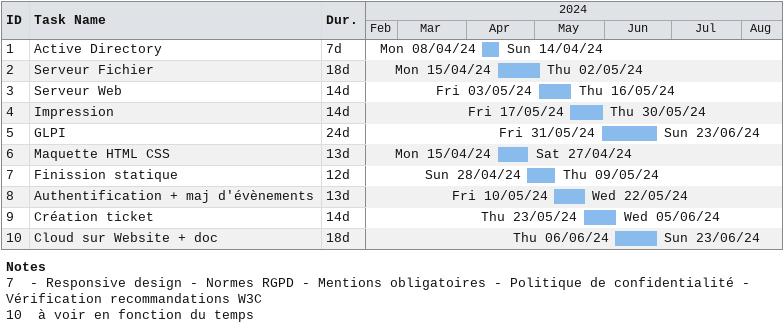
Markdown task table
| ID | Task | Duration | Start | Finish |
|---|---|---|---|---|
| 1 | Active Directory | 7d | 2024-04-08 | 2024-04-14 |
| 2 | Serveur Fichier | 18d | 2024-04-15 | 2024-05-02 |
| 3 | Serveur Web | 14d | 2024-05-03 | 2024-05-16 |
| 4 | Impression | 14d | 2024-05-17 | 2024-05-30 |
| 5 | GLPI | 24d | 2024-05-31 | 2024-06-23 |
| 6 | Maquette HTML CSS | 13d | 2024-04-15 | 2024-04-27 |
| 7 | Finission statique | 12d | 2024-04-28 | 2024-05-09 |
| 8 | Authentification + maj d'évènements | 13d | 2024-05-10 | 2024-05-22 |
| 9 | Création ticket | 14d | 2024-05-23 | 2024-06-05 |
| 10 | Cloud sur Website + doc | 18d | 2024-06-06 | 2024-06-23 |

Notes
- 7: - Responsive design - Normes RGPD - Mentions obligatoires - Politique de confidentialité - Vérification recommandations W3C
- 10: à voir en fonction du temps
